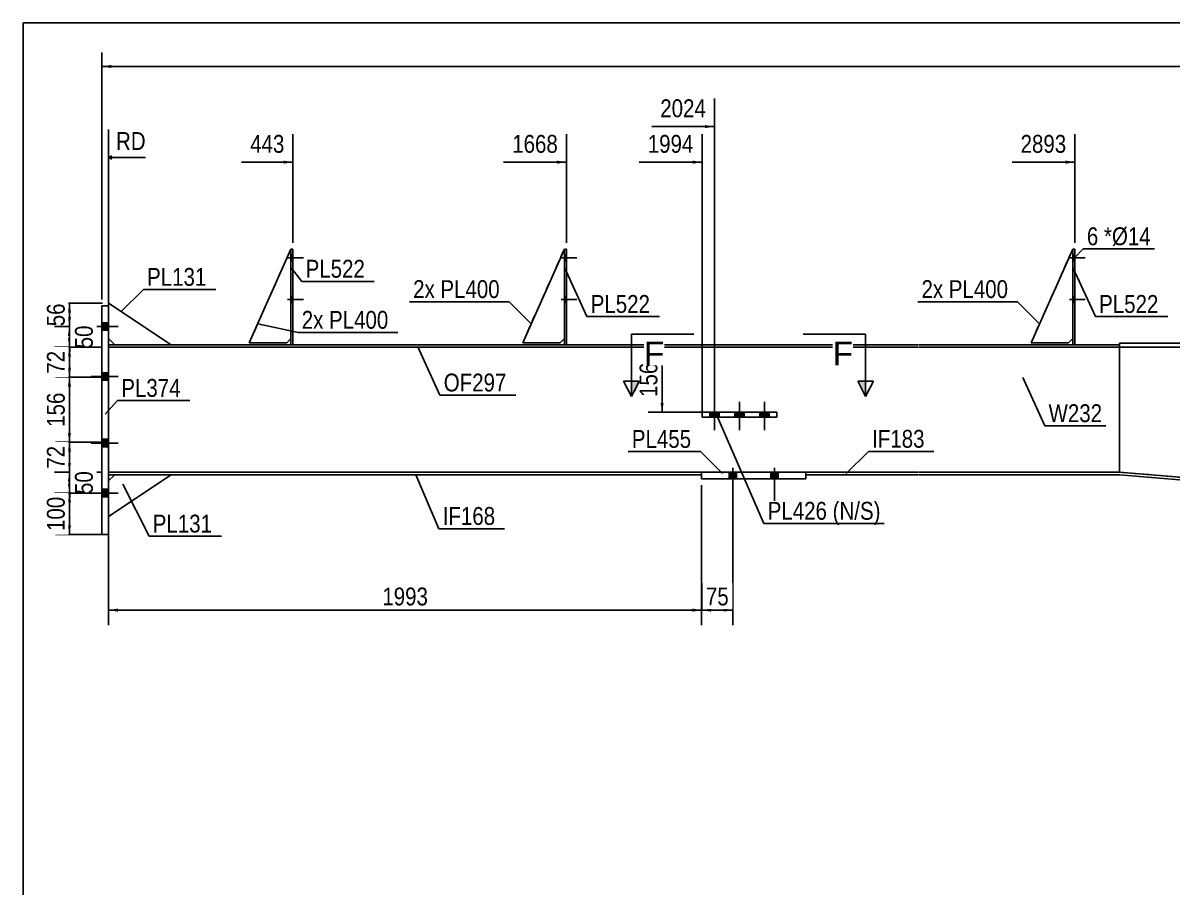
# Model space of a CAD drawing. Header units: millimetres. Extents: x -16 to 387, y -215 to 62.
# Drawn here: x -13.7 to 170.5, y -76.6 to 61.9 of the extents above; entities that cross this region are included whole.
import ezdxf

# ---------------------------------------------------------------- set-up
doc = ezdxf.new("R2010")
doc.units = ezdxf.units.MM
doc.linetypes.add('DXK_LINE_DOT1', pattern=[1.8814, 0.9407, -0.9407])
doc.styles.add('Arial', font='ARIAL.TTF', dxfattribs={"height": 0.2})
doc.styles.add('Arial Narrow', font='ARIALN.TTF', dxfattribs={"height": 0.2})

# ---------------------------------------------------------------- blocks, each defined once
blk = doc.blocks.new('Unknown-627306620-1201')
at = {"color": 5, "linetype": 'Continuous'}
for p, q in [((386.29, 61.94), (-13.71, 61.94)), ((-13.71, 61.94), (-13.71, -215.06))]:
    blk.add_line(p, q, dxfattribs=at)
blk = doc.blocks.new('Part-627306620-1536 - 1425')
at = {"color": 2, "linetype": 'Continuous'}
blk.add_line((161.89, 10), (161.89, -10), dxfattribs=at)
at = {"color": 7, "linetype": 'DXK_LINE_DOT1'}
for p, q in [((161.89, 10), (199.86, 10)), ((199.96, 10), (243.83, 10)), ((243.93, 10), (287.79, 10)), ((287.89, 10), (314.64, 10)), ((314.64, 10), (314.64, 6.12)), ((314.64, 2.51), (314.64, -30)), ((161.89, -10), (199.86, -13.17)), ((199.96, -14.13), (243.83, -17.8)), ((243.93, -20.95), (287.79, -24.61)), ((287.89, -27.77), (314.64, -30))]:
    blk.add_line(p, q, dxfattribs=at)
blk = doc.blocks.new('Part-627306620-1558 - 1425')
at = {"color": 2, "linetype": 'Continuous'}
for p, q in [((161.89, 10.67), (161.89, 10)), ((199.86, 10.67), (161.89, 10.67)), ((161.89, 10), (199.86, 10))]:
    blk.add_line(p, q, dxfattribs=at)
blk = doc.blocks.new('Part-627306620-1949 - 1425')
at = {"color": 2, "linetype": 'Continuous'}
for p, q in [((-1.07, 16.67), (0, 16.67)), ((-1.07, 16.67), (-1.07, -20)), ((0, 16.67), (0, -20)), ((-1.07, -20), (0, -20))]:
    blk.add_line(p, q, dxfattribs=at)
blk = doc.blocks.new('Part-627306620-1580 - 1425')
at = {"color": 2, "linetype": 'Continuous'}
for p, q in [((129.65, -10), (111.65, -10)), ((129.65, -10.4), (111.65, -10.4)), ((161.89, -10), (129.75, -10)), ((161.88, -10.4), (129.75, -10.4)), ((181.86, -12.07), (161.88, -10.4)), ((161.89, -10), (181.89, -11.67)), ((181.89, -11.67), (181.86, -12.07))]:
    blk.add_line(p, q, dxfattribs=at)
at = {"color": 7, "linetype": 'DXK_LINE_DOT1'}
blk.add_line((111.65, -10), (111.65, -10.4), dxfattribs=at)
blk = doc.blocks.new('Part-627306620-1585 - 1425')
at = {"color": 2, "linetype": 'Continuous'}
for p, q in [((0, -10), (48.22, -10)), ((48.22, -10.4), (0, -10.4)), ((48.32, -10), (94.98, -10)), ((94.98, -10.4), (48.32, -10.4))]:
    blk.add_line(p, q, dxfattribs=at)
at = {"color": 7, "linetype": 'DXK_LINE_DOT1'}
for p, q in [((0, -10.4), (0, -10)), ((94.98, -10), (94.98, -10.4))]:
    blk.add_line(p, q, dxfattribs=at)
blk = doc.blocks.new('Part-627306620-1590 - 1425')
at = {"color": 2, "linetype": 'Continuous'}
for p, q in [((0, 10.4), (29.19, 10.4)), ((0, 10), (48.22, 10)), ((48.22, 10.4), (29.52, 10.4)), ((72.99, 10.4), (48.32, 10.4)), ((48.32, 10), (129.65, 10)), ((129.65, 10.4), (73.32, 10.4)), ((154.42, 10.4), (129.75, 10.4)), ((129.75, 10), (161.89, 10)), ((161.89, 10.4), (154.75, 10.4)), ((161.89, 10.4), (161.89, 10))]:
    blk.add_line(p, q, dxfattribs=at)
at = {"color": 7, "linetype": 'DXK_LINE_DOT1'}
for p, q in [((0, 10.4), (0, 10)), ((29.52, 10.4), (29.19, 10.4)), ((73.32, 10.4), (72.99, 10.4)), ((154.75, 10.4), (154.42, 10.4))]:
    blk.add_line(p, q, dxfattribs=at)
blk = doc.blocks.new('Part-627306620-1661 - 1425')
at = {"color": 2, "linetype": 'Continuous'}
for p, q in [((95.04, -1.2), (95.04, -0.4)), ((95.04, -0.4), (107.04, -0.4)), ((107.04, -1.2), (95.04, -1.2)), ((107.04, -0.4), (107.04, -1.2))]:
    blk.add_line(p, q, dxfattribs=at)
blk = doc.blocks.new('Part-627306620-1666 - 1425')
at = {"color": 2, "linetype": 'Continuous'}
for p, q in [((94.98, -10), (94.98, -11.07)), ((111.65, -10), (94.98, -10)), ((111.65, -11.07), (111.65, -10)), ((94.98, -11.07), (111.65, -11.07))]:
    blk.add_line(p, q, dxfattribs=at)
blk = doc.blocks.new('Bolt-627306620-1876 - 1425')
at = {"linetype": 'Continuous'}
for points in [[(97.77, -0.4), (96.31, -0.4), (96.31, -1.2), (97.77, -1.2)], [(101.77, -0.4), (100.31, -0.4), (100.31, -1.2), (101.77, -1.2)], [(105.77, -0.4), (104.31, -0.4), (104.31, -1.2), (105.77, -1.2)]]:
    blk.add_hatch(color=3, dxfattribs=at).paths.add_polyline_path(points)
at = {"color": 3, "linetype": 'Continuous'}
for p, q in [((97.04, 1.27), (97.04, -3.27)), ((101.04, 1.27), (101.04, -3.27)), ((105.04, 1.27), (105.04, -3.27)), ((96.31, -0.4), (96.31, -1.2)), ((97.77, -0.4), (97.77, -1.2)), ((100.31, -0.4), (100.31, -1.2)), ((101.77, -0.4), (101.77, -1.2)), ((104.31, -0.4), (104.31, -1.2)), ((105.77, -0.4), (105.77, -1.2))]:
    blk.add_line(p, q, dxfattribs=at)
blk = doc.blocks.new('Part-627306620-1890 - 1425')
at = {"color": 7, "linetype": 'DXK_LINE_DOT1'}
for p, q in [((0, 10), (0, -10)), ((0, 10), (48.22, 10)), ((48.32, 10), (129.65, 10)), ((129.75, 10), (161.89, 10)), ((0, -10), (48.22, -10)), ((48.32, -10), (129.65, -10)), ((129.75, -10), (161.89, -10))]:
    blk.add_line(p, q, dxfattribs=at)
at = {"color": 2, "linetype": 'Continuous'}
blk.add_line((161.89, 10), (161.89, -10), dxfattribs=at)
blk = doc.blocks.new('Bolt-627306620-1873 - 1425')
at = {"linetype": 'Continuous'}
for points in [[(-1.07, 13.93), (-1.07, 12.73), (0, 12.73), (0, 13.93)], [(-1.07, 13.93), (-1.07, 12.73), (0, 12.73), (0, 13.93)], [(-1.07, 5.93), (-1.07, 4.73), (0, 4.73), (0, 5.93)], [(-1.07, 5.93), (-1.07, 4.73), (0, 4.73), (0, 5.93)], [(-1.07, -4.73), (-1.07, -5.93), (0, -5.93), (0, -4.73)], [(-1.07, -4.73), (-1.07, -5.93), (0, -5.93), (0, -4.73)], [(-1.07, -12.73), (-1.07, -13.93), (0, -13.93), (0, -12.73)], [(-1.07, -12.73), (-1.07, -13.93), (0, -13.93), (0, -12.73)]]:
    blk.add_hatch(color=3, dxfattribs=at).paths.add_polyline_path(points)
at = {"color": 3, "linetype": 'Continuous'}
for p, q in [((-2.8, 13.33), (1.53, 13.33)), ((-2.8, 13.33), (1.53, 13.33)), ((-1.07, 13.93), (0, 13.93)), ((-1.07, 13.93), (0, 13.93)), ((-1.07, 12.73), (0, 12.73)), ((-1.07, 12.73), (0, 12.73)), ((-1.07, 5.93), (0, 5.93)), ((-1.07, 5.93), (0, 5.93)), ((-2.8, 5.33), (1.53, 5.33)), ((-2.8, 5.33), (1.53, 5.33)), ((-1.07, 4.73), (0, 4.73)), ((-1.07, 4.73), (0, 4.73)), ((-2.8, -5.33), (1.53, -5.33)), ((-2.8, -5.33), (1.53, -5.33)), ((-1.07, -4.73), (0, -4.73)), ((-1.07, -4.73), (0, -4.73)), ((-1.07, -5.93), (0, -5.93)), ((-1.07, -5.93), (0, -5.93)), ((-1.07, -12.73), (0, -12.73)), ((-1.07, -12.73), (0, -12.73)), ((-2.8, -13.33), (1.53, -13.33)), ((-2.8, -13.33), (1.53, -13.33)), ((-1.07, -13.93), (0, -13.93)), ((-1.07, -13.93), (0, -13.93))]:
    blk.add_line(p, q, dxfattribs=at)
blk = doc.blocks.new('Bolt-627306620-1874 - 1425')
at = {"linetype": 'Continuous'}
for points in [[(100.58, -10), (99.38, -10), (99.38, -11.07), (100.58, -11.07)], [(100.58, -10), (99.38, -10), (99.38, -11.07), (100.58, -11.07)], [(100.58, -10), (99.38, -10), (99.38, -11.07), (100.58, -11.07)], [(100.58, -10), (99.38, -10), (99.38, -11.07), (100.58, -11.07)], [(107.25, -10), (106.05, -10), (106.05, -11.07), (107.25, -11.07)], [(107.25, -10), (106.05, -10), (106.05, -11.07), (107.25, -11.07)], [(107.25, -10), (106.05, -10), (106.05, -11.07), (107.25, -11.07)], [(107.25, -10), (106.05, -10), (106.05, -11.07), (107.25, -11.07)]]:
    blk.add_hatch(color=3, dxfattribs=at).paths.add_polyline_path(points)
at = {"color": 3, "linetype": 'Continuous'}
for p, q in [((99.38, -10), (99.38, -11.07)), ((99.38, -10), (99.38, -11.07)), ((99.38, -10), (99.38, -11.07)), ((99.38, -10), (99.38, -11.07)), ((99.98, -9.28), (99.98, -15.33)), ((99.98, -9.28), (99.98, -15.33)), ((99.98, -9.28), (99.98, -15.33)), ((99.98, -9.28), (99.98, -15.33)), ((100.58, -10), (100.58, -11.07)), ((100.58, -10), (100.58, -11.07)), ((100.58, -10), (100.58, -11.07)), ((100.58, -10), (100.58, -11.07)), ((106.05, -10), (106.05, -11.07)), ((106.05, -10), (106.05, -11.07)), ((106.05, -10), (106.05, -11.07)), ((106.05, -10), (106.05, -11.07)), ((106.65, -9.28), (106.65, -15.33)), ((106.65, -9.28), (106.65, -15.33)), ((106.65, -9.28), (106.65, -15.33)), ((106.65, -9.28), (106.65, -15.33)), ((107.25, -10), (107.25, -11.07)), ((107.25, -10), (107.25, -11.07)), ((107.25, -10), (107.25, -11.07)), ((107.25, -10), (107.25, -11.07))]:
    blk.add_line(p, q, dxfattribs=at)
blk = doc.blocks.new('Part-627306620-5262 - 1425')
at = {"color": 2, "linetype": 'Continuous'}
for p, q in [((29.19, 10.4), (29.19, 25.73)), ((29.19, 25.73), (29.52, 25.73)), ((29.52, 25.73), (29.52, 10.4)), ((29.52, 10.4), (29.19, 10.4))]:
    blk.add_line(p, q, dxfattribs=at)
blk = doc.blocks.new('Part-627306620-1922 - 1425')
at = {"color": 2, "linetype": 'Continuous'}
for p, q in [((10, -10.4), (0, -17.07)), ((0, -11.4), (1, -10.4))]:
    blk.add_line(p, q, dxfattribs=at)
at = {"color": 7, "linetype": 'DXK_LINE_DOT1'}
for p, q in [((1, -10.4), (10, -10.4)), ((0, -17.07), (0, -11.4))]:
    blk.add_line(p, q, dxfattribs=at)
blk = doc.blocks.new('Part-627306620-1927 - 1425')
at = {"color": 2, "linetype": 'Continuous'}
for p, q in [((0, 16.67), (0, 17.07)), ((0, 17.07), (10, 10.4)), ((1, 10.4), (0, 11.4))]:
    blk.add_line(p, q, dxfattribs=at)
at = {"color": 7, "linetype": 'DXK_LINE_DOT1'}
for p, q in [((0, 11.4), (0, 16.67)), ((10, 10.4), (1, 10.4))]:
    blk.add_line(p, q, dxfattribs=at)
blk = doc.blocks.new('Part-627306620-5263 - 1425')
at = {"color": 7, "linetype": 'DXK_LINE_DOT1'}
for p, q in [((22.52, 10.73), (29.19, 25.73)), ((29.19, 25.73), (29.19, 11.4)), ((29.19, 11.4), (28.52, 10.73)), ((28.52, 10.73), (22.52, 10.73))]:
    blk.add_line(p, q, dxfattribs=at)
blk = doc.blocks.new('Part-627306620-5264 - 1425')
at = {"color": 2, "linetype": 'Continuous'}
for p, q in [((72.99, 10.4), (72.99, 25.73)), ((72.99, 25.73), (73.32, 25.73)), ((73.32, 25.73), (73.32, 10.4)), ((73.32, 10.4), (72.99, 10.4))]:
    blk.add_line(p, q, dxfattribs=at)
blk = doc.blocks.new('Part-627306620-5265 - 1425')
at = {"color": 7, "linetype": 'DXK_LINE_DOT1'}
for p, q in [((66.32, 10.73), (72.99, 25.73)), ((72.99, 25.73), (72.99, 11.4)), ((72.99, 11.4), (72.32, 10.73)), ((72.32, 10.73), (66.32, 10.73))]:
    blk.add_line(p, q, dxfattribs=at)
blk = doc.blocks.new('Part-627306620-5266 - 1425')
at = {"color": 2, "linetype": 'Continuous'}
for p, q in [((154.42, 10.4), (154.42, 25.73)), ((154.42, 25.73), (154.75, 25.73)), ((154.75, 25.73), (154.75, 10.4)), ((154.75, 10.4), (154.42, 10.4))]:
    blk.add_line(p, q, dxfattribs=at)
blk = doc.blocks.new('Part-627306620-5267 - 1425')
at = {"color": 7, "linetype": 'DXK_LINE_DOT1'}
for p, q in [((147.75, 10.73), (154.42, 25.73)), ((154.42, 25.73), (154.42, 11.4)), ((154.42, 11.4), (153.75, 10.73)), ((153.75, 10.73), (147.75, 10.73))]:
    blk.add_line(p, q, dxfattribs=at)
blk = doc.blocks.new('Part-627306620-5268 - 1425')
at = {"color": 2, "linetype": 'Continuous'}
for p, q in [((22.52, 10.73), (29.19, 25.73)), ((29.19, 11.4), (28.52, 10.73)), ((28.52, 10.73), (22.52, 10.73))]:
    blk.add_line(p, q, dxfattribs=at)
blk = doc.blocks.new('Part-627306620-5269 - 1425')
at = {"color": 2, "linetype": 'Continuous'}
for p, q in [((66.32, 10.73), (72.99, 25.73)), ((72.99, 11.4), (72.32, 10.73)), ((72.32, 10.73), (66.32, 10.73))]:
    blk.add_line(p, q, dxfattribs=at)
blk = doc.blocks.new('Part-627306620-5270 - 1425')
at = {"color": 2, "linetype": 'Continuous'}
for p, q in [((147.75, 10.73), (154.42, 25.73)), ((154.42, 11.4), (153.75, 10.73)), ((153.75, 10.73), (147.75, 10.73))]:
    blk.add_line(p, q, dxfattribs=at)
blk = doc.blocks.new('Bolt-627306620-5272 - 1425')
at = {"linetype": 'Continuous'}
for points in [[(29.52, 23.87), (29.52, 24.8), (29.19, 24.8), (29.19, 23.87)], [(29.52, 23.87), (29.52, 24.8), (29.19, 24.8), (29.19, 23.87)], [(29.52, 23.87), (29.52, 24.8), (29.19, 24.8), (29.19, 23.87)], [(29.52, 17.2), (29.52, 18.13), (29.19, 18.13), (29.19, 17.2)], [(29.52, 17.2), (29.52, 18.13), (29.19, 18.13), (29.19, 17.2)], [(29.52, 17.2), (29.52, 18.13), (29.19, 18.13), (29.19, 17.2)]]:
    blk.add_hatch(color=3, dxfattribs=at).paths.add_polyline_path(points)
at = {"color": 3, "linetype": 'Continuous'}
for p, q in [((28.66, 24.33), (31.19, 24.33)), ((28.66, 24.33), (31.19, 24.33)), ((28.66, 24.33), (31.19, 24.33)), ((29.19, 24.8), (29.52, 24.8)), ((29.19, 24.8), (29.52, 24.8)), ((29.19, 24.8), (29.52, 24.8)), ((29.19, 23.87), (29.52, 23.87)), ((29.19, 23.87), (29.52, 23.87)), ((29.19, 23.87), (29.52, 23.87)), ((28.66, 17.67), (31.19, 17.67)), ((28.66, 17.67), (31.19, 17.67)), ((28.66, 17.67), (31.19, 17.67)), ((29.19, 18.13), (29.52, 18.13)), ((29.19, 18.13), (29.52, 18.13)), ((29.19, 18.13), (29.52, 18.13)), ((29.19, 17.2), (29.52, 17.2)), ((29.19, 17.2), (29.52, 17.2)), ((29.19, 17.2), (29.52, 17.2))]:
    blk.add_line(p, q, dxfattribs=at)
blk = doc.blocks.new('Bolt-627306620-5273 - 1425')
at = {"linetype": 'Continuous'}
for points in [[(73.32, 23.87), (73.32, 24.8), (72.99, 24.8), (72.99, 23.87)], [(73.32, 23.87), (73.32, 24.8), (72.99, 24.8), (72.99, 23.87)], [(73.32, 23.87), (73.32, 24.8), (72.99, 24.8), (72.99, 23.87)], [(73.32, 17.2), (73.32, 18.13), (72.99, 18.13), (72.99, 17.2)], [(73.32, 17.2), (73.32, 18.13), (72.99, 18.13), (72.99, 17.2)], [(73.32, 17.2), (73.32, 18.13), (72.99, 18.13), (72.99, 17.2)]]:
    blk.add_hatch(color=3, dxfattribs=at).paths.add_polyline_path(points)
at = {"color": 3, "linetype": 'Continuous'}
for p, q in [((72.46, 24.33), (74.99, 24.33)), ((72.46, 24.33), (74.99, 24.33)), ((72.46, 24.33), (74.99, 24.33)), ((72.99, 24.8), (73.32, 24.8)), ((72.99, 24.8), (73.32, 24.8)), ((72.99, 24.8), (73.32, 24.8)), ((72.99, 23.87), (73.32, 23.87)), ((72.99, 23.87), (73.32, 23.87)), ((72.99, 23.87), (73.32, 23.87)), ((72.46, 17.67), (74.99, 17.67)), ((72.46, 17.67), (74.99, 17.67)), ((72.46, 17.67), (74.99, 17.67)), ((72.99, 18.13), (73.32, 18.13)), ((72.99, 18.13), (73.32, 18.13)), ((72.99, 18.13), (73.32, 18.13)), ((72.99, 17.2), (73.32, 17.2)), ((72.99, 17.2), (73.32, 17.2)), ((72.99, 17.2), (73.32, 17.2))]:
    blk.add_line(p, q, dxfattribs=at)
blk = doc.blocks.new('Bolt-627306620-5274 - 1425')
at = {"linetype": 'Continuous'}
for points in [[(154.75, 23.87), (154.75, 24.8), (154.42, 24.8), (154.42, 23.87)], [(154.75, 23.87), (154.75, 24.8), (154.42, 24.8), (154.42, 23.87)], [(154.75, 23.87), (154.75, 24.8), (154.42, 24.8), (154.42, 23.87)], [(154.75, 17.2), (154.75, 18.13), (154.42, 18.13), (154.42, 17.2)], [(154.75, 17.2), (154.75, 18.13), (154.42, 18.13), (154.42, 17.2)], [(154.75, 17.2), (154.75, 18.13), (154.42, 18.13), (154.42, 17.2)]]:
    blk.add_hatch(color=3, dxfattribs=at).paths.add_polyline_path(points)
at = {"color": 3, "linetype": 'Continuous'}
for p, q in [((153.88, 24.33), (156.42, 24.33)), ((153.88, 24.33), (156.42, 24.33)), ((153.88, 24.33), (156.42, 24.33)), ((154.42, 24.8), (154.75, 24.8)), ((154.42, 24.8), (154.75, 24.8)), ((154.42, 24.8), (154.75, 24.8)), ((154.42, 23.87), (154.75, 23.87)), ((154.42, 23.87), (154.75, 23.87)), ((154.42, 23.87), (154.75, 23.87)), ((153.88, 17.67), (156.42, 17.67)), ((153.88, 17.67), (156.42, 17.67)), ((153.88, 17.67), (156.42, 17.67)), ((154.42, 18.13), (154.75, 18.13)), ((154.42, 18.13), (154.75, 18.13)), ((154.42, 18.13), (154.75, 18.13)), ((154.42, 17.2), (154.75, 17.2)), ((154.42, 17.2), (154.75, 17.2)), ((154.42, 17.2), (154.75, 17.2))]:
    blk.add_line(p, q, dxfattribs=at)
blk = doc.blocks.new('StraightDimension-627306620-4721 - 1425')
at = {"linetype": 'Continuous'}
for points in [[(96.48, -32.33), (94.98, -32.08), (96.48, -31.83)], [(98.48, -31.83), (99.98, -32.08), (98.48, -32.33)]]:
    blk.add_hatch(color=7, dxfattribs=at).paths.add_polyline_path(points)
at = {"color": 7, "linetype": 'Continuous'}
for p, q in [((99.98, -11), (99.98, -34.48)), ((94.98, -12.07), (94.98, -34.48)), ((94.98, -32.08), (99.98, -32.08))]:
    blk.add_line(p, q, dxfattribs=at)
at = {"color": 0}
blk.add_wipeout([(99.91, -31.93), (99.91, -27.73), (95.06, -27.73), (95.06, -31.93)], dxfattribs=at)
at = {"color": 3, "style": 'Arial Narrow'}
blk.add_text('75', height=2.863, dxfattribs=at).set_placement((95.66, -31.33))
blk = doc.blocks.new('StraightDimension-627306620-6652 - 1425')
at = {"linetype": 'Continuous'}
blk.add_hatch(color=7, dxfattribs=at).paths.add_polyline_path([(153.25, 39.9), (154.75, 39.65), (153.25, 39.4)])
at = {"color": 7, "linetype": 'Continuous'}
for p, q in [((154.75, 26.73), (154.75, 44.15)), ((144.69, 39.65), (154.75, 39.65))]:
    blk.add_line(p, q, dxfattribs=at)
at = {"color": 0}
blk.add_wipeout([(153.98, 40.55), (153.98, 44.75), (145.46, 44.75), (145.46, 40.55)], dxfattribs=at)
at = {"color": 3, "style": 'Arial Narrow'}
blk.add_text('2893', height=2.863, dxfattribs=at).set_placement((146.06, 41.15))
blk = doc.blocks.new('StraightDimension-627306620-2044 - 1425')
at = {"linetype": 'Continuous'}
for points in [[(-6.53, 3.72), (-6.28, 5.22), (-6.03, 3.72)], [(-6.03, -3.71), (-6.28, -5.21), (-6.53, -3.71)]]:
    blk.add_hatch(color=7, dxfattribs=at).paths.add_polyline_path(points)
at = {"color": 7, "linetype": 'Continuous'}
for p, q in [((-1, 5.22), (-8.53, 5.22)), ((-6.28, -5.21), (-6.28, 5.22)), ((-1, -5.21), (-8.53, -5.21))]:
    blk.add_line(p, q, dxfattribs=at)
at = {"color": 0}
blk.add_wipeout([(-6.43, 3.35), (-10.63, 3.35), (-10.63, -3.33), (-6.43, -3.33)], dxfattribs=at)
at = {"color": 3, "style": 'Arial Narrow'}
blk.add_text('156', height=2.863, rotation=90.0002, dxfattribs=at).set_placement((-7.03, -2.73))
blk = doc.blocks.new('StraightDimension-627306620-2010 - 1425')
at = {"linetype": 'Continuous'}
blk.add_hatch(color=7, dxfattribs=at).paths.add_polyline_path([(0.43, 54.73), (-1.07, 54.98), (0.43, 55.23)])
at = {"color": 7, "linetype": 'Continuous'}
for p, q in [((-1.07, 17.67), (-1.07, 57.23)), ((-1.07, 54.98), (377.13, 54.98))]:
    blk.add_line(p, q, dxfattribs=at)
blk = doc.blocks.new('StraightDimension-627306620-2019 - 1425')
at = {"linetype": 'Continuous'}
for points in [[(-6.53, 15.57), (-6.28, 17.07), (-6.03, 15.57)], [(-6.03, 14.83), (-6.28, 13.33), (-6.53, 14.83)]]:
    blk.add_hatch(color=7, dxfattribs=at).paths.add_polyline_path(points)
at = {"color": 7, "linetype": 'Continuous'}
for p, q in [((-1, 17.07), (-8.53, 17.07)), ((-6.28, 13.33), (-6.28, 17.07)), ((-2.07, 13.33), (-8.53, 13.33))]:
    blk.add_line(p, q, dxfattribs=at)
at = {"color": 0}
blk.add_wipeout([(-6.43, 17.63), (-10.63, 17.63), (-10.63, 12.77), (-6.43, 12.77)], dxfattribs=at)
at = {"color": 3, "style": 'Arial Narrow'}
blk.add_text('56', height=2.863, rotation=90.0002, dxfattribs=at).set_placement((-7.03, 13.37))
blk = doc.blocks.new('StraightDimension-627306620-2027 - 1425')
at = {"linetype": 'Continuous'}
for points in [[(-6.53, 11.83), (-6.28, 13.33), (-6.03, 11.83)], [(-6.03, 11.5), (-6.28, 10), (-6.53, 11.5)]]:
    blk.add_hatch(color=7, dxfattribs=at).paths.add_polyline_path(points)
at = {"color": 7, "linetype": 'Continuous'}
for p, q in [((-2.07, 13.33), (-8.68, 13.33)), ((-6.28, 10), (-6.28, 13.33)), ((-1, 10), (-8.68, 10))]:
    blk.add_line(p, q, dxfattribs=at)
at = {"color": 0}
blk.add_wipeout([(-1.93, 14.09), (-6.13, 14.09), (-6.13, 9.24), (-1.93, 9.24)], dxfattribs=at)
at = {"color": 3, "style": 'Arial Narrow'}
blk.add_text('50', height=2.863, rotation=90.0002, dxfattribs=at).set_placement((-2.53, 9.84))
blk = doc.blocks.new('StraightDimension-627306620-2036 - 1425')
at = {"linetype": 'Continuous'}
for points in [[(-6.53, 8.5), (-6.28, 10), (-6.03, 8.5)], [(-6.03, 6.72), (-6.28, 5.22), (-6.53, 6.72)]]:
    blk.add_hatch(color=7, dxfattribs=at).paths.add_polyline_path(points)
at = {"color": 7, "linetype": 'Continuous'}
for p, q in [((-1, 10), (-8.53, 10)), ((-6.28, 5.22), (-6.28, 10)), ((-1, 5.22), (-8.53, 5.22))]:
    blk.add_line(p, q, dxfattribs=at)
at = {"color": 0}
blk.add_wipeout([(-6.43, 10.04), (-10.63, 10.04), (-10.63, 5.18), (-6.43, 5.18)], dxfattribs=at)
at = {"color": 3, "style": 'Arial Narrow'}
blk.add_text('72', height=2.863, rotation=90.0002, dxfattribs=at).set_placement((-7.03, 5.78))
blk = doc.blocks.new('StraightDimension-627306620-2051 - 1425')
at = {"linetype": 'Continuous'}
for points in [[(-6.53, -6.71), (-6.28, -5.21), (-6.03, -6.71)], [(-6.03, -8.5), (-6.28, -10), (-6.53, -8.5)]]:
    blk.add_hatch(color=7, dxfattribs=at).paths.add_polyline_path(points)
at = {"color": 7, "linetype": 'Continuous'}
for p, q in [((-1, -5.21), (-8.53, -5.21)), ((-6.28, -10), (-6.28, -5.21)), ((-1, -10), (-8.53, -10))]:
    blk.add_line(p, q, dxfattribs=at)
at = {"color": 0}
blk.add_wipeout([(-6.43, -5.18), (-10.63, -5.18), (-10.63, -10.03), (-6.43, -10.03)], dxfattribs=at)
at = {"color": 3, "style": 'Arial Narrow'}
blk.add_text('72', height=2.863, rotation=90.0002, dxfattribs=at).set_placement((-7.03, -9.43))
blk = doc.blocks.new('StraightDimension-627306620-2057 - 1425')
at = {"linetype": 'Continuous'}
for points in [[(-6.53, -11.5), (-6.28, -10), (-6.03, -11.5)], [(-6.03, -11.83), (-6.28, -13.33), (-6.53, -11.83)]]:
    blk.add_hatch(color=7, dxfattribs=at).paths.add_polyline_path(points)
at = {"color": 7, "linetype": 'Continuous'}
for p, q in [((-1, -10), (-8.68, -10)), ((-6.28, -13.33), (-6.28, -10)), ((-1, -13.33), (-8.68, -13.33))]:
    blk.add_line(p, q, dxfattribs=at)
at = {"color": 0}
blk.add_wipeout([(-1.93, -9.24), (-6.13, -9.24), (-6.13, -14.09), (-1.93, -14.09)], dxfattribs=at)
at = {"color": 3, "style": 'Arial Narrow'}
blk.add_text('50', height=2.863, rotation=90.0002, dxfattribs=at).set_placement((-2.53, -13.49))
blk = doc.blocks.new('StraightDimension-627306620-2073 - 1425')
at = {"linetype": 'Continuous'}
for points in [[(-6.53, -14.83), (-6.28, -13.33), (-6.03, -14.83)], [(-6.03, -18.5), (-6.28, -20), (-6.53, -18.5)]]:
    blk.add_hatch(color=7, dxfattribs=at).paths.add_polyline_path(points)
at = {"color": 7, "linetype": 'Continuous'}
for p, q in [((-1, -13.33), (-8.53, -13.33)), ((-6.28, -20), (-6.28, -13.33)), ((-1, -20), (-8.53, -20))]:
    blk.add_line(p, q, dxfattribs=at)
at = {"color": 0}
blk.add_wipeout([(-6.43, -13.32), (-10.63, -13.32), (-10.63, -20.01), (-6.43, -20.01)], dxfattribs=at)
at = {"color": 3, "style": 'Arial Narrow'}
blk.add_text('100', height=2.863, rotation=90.0002, dxfattribs=at).set_placement((-7.03, -19.41))
blk = doc.blocks.new('StraightDimension-627306620-4722 - 1425')
at = {"linetype": 'Continuous'}
for points in [[(1.5, -32.33), (0, -32.08), (1.5, -31.83)], [(93.48, -31.83), (94.98, -32.08), (93.48, -32.33)]]:
    blk.add_hatch(color=7, dxfattribs=at).paths.add_polyline_path(points)
at = {"color": 7, "linetype": 'Continuous'}
for p, q in [((0, -11), (0, -34.48)), ((94.98, -12.07), (94.98, -34.48)), ((0, -32.08), (94.98, -32.08))]:
    blk.add_line(p, q, dxfattribs=at)
at = {"color": 0}
blk.add_wipeout([(51.75, -31.93), (51.75, -27.73), (43.24, -27.73), (43.24, -31.93)], dxfattribs=at)
at = {"color": 3, "style": 'Arial Narrow'}
blk.add_text('1993', height=2.863, dxfattribs=at).set_placement((43.84, -31.33))
blk = doc.blocks.new('StraightDimension-627306620-4824 - 1425')
at = {"linetype": 'Continuous'}
for points in [[(88.39, 8.5), (88.64, 10), (88.89, 8.5)], [(88.89, 1.1), (88.64, -0.4), (88.39, 1.1)]]:
    blk.add_hatch(color=7, dxfattribs=at).paths.add_polyline_path(points)
at = {"color": 7, "linetype": 'Continuous'}
for p, q in [((102.32, 10), (86.39, 10)), ((88.64, -0.4), (88.64, 10)), ((102.32, -0.4), (86.39, -0.4))]:
    blk.add_line(p, q, dxfattribs=at)
at = {"color": 0}
blk.add_wipeout([(88.49, 8.14), (84.29, 8.14), (84.29, 1.46), (88.49, 1.46)], dxfattribs=at)
at = {"color": 3, "style": 'Arial Narrow'}
blk.add_text('156', height=2.863, rotation=90.0002, dxfattribs=at).set_placement((87.89, 2.06))
blk = doc.blocks.new('StraightDimension-627306620-6653 - 1425')
at = {"linetype": 'Continuous'}
blk.add_hatch(color=7, dxfattribs=at).paths.add_polyline_path([(95.54, 45.6), (97.04, 45.35), (95.54, 45.1)])
at = {"color": 7, "linetype": 'Continuous'}
for p, q in [((97.04, 0.6), (97.04, 49.85)), ((86.98, 45.35), (97.04, 45.35))]:
    blk.add_line(p, q, dxfattribs=at)
at = {"color": 0}
blk.add_wipeout([(96.26, 46.25), (96.26, 50.45), (87.75, 50.45), (87.75, 46.25)], dxfattribs=at)
at = {"color": 3, "style": 'Arial Narrow'}
blk.add_text('2024', height=2.863, dxfattribs=at).set_placement((88.35, 46.85))
blk = doc.blocks.new('StraightDimension-627306620-6654 - 1425')
at = {"linetype": 'Continuous'}
blk.add_hatch(color=7, dxfattribs=at).paths.add_polyline_path([(93.54, 39.9), (95.04, 39.65), (93.54, 39.4)])
at = {"color": 7, "linetype": 'Continuous'}
for p, q in [((95.04, -0.2), (95.04, 44.15)), ((84.98, 39.65), (95.04, 39.65))]:
    blk.add_line(p, q, dxfattribs=at)
at = {"color": 0}
blk.add_wipeout([(94.26, 40.55), (94.26, 44.75), (85.75, 44.75), (85.75, 40.55)], dxfattribs=at)
at = {"color": 3, "style": 'Arial Narrow'}
blk.add_text('1994', height=2.863, dxfattribs=at).set_placement((86.35, 41.15))
blk = doc.blocks.new('StraightDimension-627306620-6655 - 1425')
at = {"linetype": 'Continuous'}
blk.add_hatch(color=7, dxfattribs=at).paths.add_polyline_path([(71.82, 39.9), (73.32, 39.65), (71.82, 39.4)])
at = {"color": 7, "linetype": 'Continuous'}
for p, q in [((73.32, 26.73), (73.32, 44.15)), ((63.26, 39.65), (73.32, 39.65))]:
    blk.add_line(p, q, dxfattribs=at)
at = {"color": 0}
blk.add_wipeout([(72.55, 40.55), (72.55, 44.75), (64.04, 44.75), (64.04, 40.55)], dxfattribs=at)
at = {"color": 3, "style": 'Arial Narrow'}
blk.add_text('1668', height=2.863, dxfattribs=at).set_placement((64.64, 41.15))
blk = doc.blocks.new('StraightDimension-627306620-6656 - 1425')
at = {"linetype": 'Continuous'}
blk.add_hatch(color=7, dxfattribs=at).paths.add_polyline_path([(28.02, 39.9), (29.52, 39.65), (28.02, 39.4)])
at = {"color": 7, "linetype": 'Continuous'}
for p, q in [((29.52, 26.73), (29.52, 44.15)), ((21.29, 39.65), (29.52, 39.65))]:
    blk.add_line(p, q, dxfattribs=at)
at = {"color": 0, "linetype": 'Continuous'}
blk.add_wipeout([(6.53, 41), (6.53, 45.2), (0.59, 45.2), (0.59, 41)], dxfattribs=at)
at = {"color": 7, "linetype": 'Continuous'}
for p, q in [((0, 11.4), (0, 44.9)), ((0.5, 40.65), (0, 40.4)), ((0.5, 40.15), (0, 40.4)), ((5.93, 40.4), (0, 40.4))]:
    blk.add_line(p, q, dxfattribs=at)
at = {"color": 3, "linetype": 'Continuous', "style": 'Arial Narrow'}
blk.add_text('RD', height=2.863, dxfattribs=at).set_placement((1.19, 41.6))
at = {"color": 0}
blk.add_wipeout([(28.75, 40.55), (28.75, 44.75), (22.07, 44.75), (22.07, 40.55)], dxfattribs=at)
at = {"color": 3, "style": 'Arial Narrow'}
blk.add_text('443', height=2.863, dxfattribs=at).set_placement((22.67, 41.15))
blk = doc.blocks.new('SectionMark-627306620-4934 - 1425')
at = {"linetype": 'Continuous'}
for points in [[(83.73, 4.6), (84.98, 4.6), (83.73, 2.1)], [(119.98, 4.6), (121.23, 4.6), (121.23, 2.1)]]:
    blk.add_hatch(color=30, dxfattribs=at).paths.add_polyline_path(points)
at = {"color": 30, "linetype": 'Continuous'}
for p, q in [((83.73, 12.1), (93.73, 12.1)), ((83.73, 12.1), (83.73, 2.1)), ((121.23, 12.1), (111.23, 12.1)), ((121.23, 12.1), (121.23, 2.1)), ((83.73, 2.1), (82.48, 4.6)), ((84.98, 4.6), (82.48, 4.6)), ((83.73, 2.1), (84.98, 4.6)), ((119.98, 4.6), (122.48, 4.6)), ((121.23, 2.1), (119.98, 4.6)), ((122.48, 4.6), (121.23, 2.1))]:
    blk.add_line(p, q, dxfattribs=at)
at = {"color": 0, "linetype": 'Continuous'}
for points in [[(88.98, 7.1), (88.98, 11.1), (85.73, 11.1), (85.73, 7.1)], [(119.23, 7.1), (119.23, 11.1), (115.97, 11.1), (115.97, 7.1)]]:
    blk.add_wipeout(points, dxfattribs=at)
at = {"color": 96, "linetype": 'Continuous', "style": 'Arial'}
for p in [(85.73, 7.1), (115.97, 7.1)]:
    blk.add_text('F', height=3.82, dxfattribs=at).set_placement(p)
blk = doc.blocks.new('Mark-627306620-4654 - 1425')
at = {"color": 0}
blk.add_wipeout([(11.53, 2.07), (11.53, 5.07), (2.03, 5.07), (2.03, 2.07)], dxfattribs=at)
blk.add_wipeout([(11.53, 2.07), (11.53, 5.07), (2.03, 5.07), (2.03, 2.07)], dxfattribs=at)
at = {"color": 7, "linetype": 'Continuous'}
for p, q in [((-0.58, -0.68), (1.43, 1.47)), ((1.43, 1.47), (13.03, 1.47))]:
    blk.add_line(p, q, dxfattribs=at)
at = {"color": 3, "style": 'Arial Narrow'}
blk.add_text('PL374', height=2.863, dxfattribs=at).set_placement((2.03, 2.07))
blk = doc.blocks.new('Mark-627306620-5339 - 1425')
at = {"color": 0}
blk.add_wipeout([(41.05, 21.15), (41.05, 24.15), (31.55, 24.15), (31.55, 21.15)], dxfattribs=at)
blk.add_wipeout([(41.05, 21.15), (41.05, 24.15), (31.55, 24.15), (31.55, 21.15)], dxfattribs=at)
at = {"color": 7, "linetype": 'Continuous'}
for p, q in [((29.28, 22.65), (30.95, 20.55)), ((30.95, 20.55), (42.55, 20.55))]:
    blk.add_line(p, q, dxfattribs=at)
at = {"color": 3, "style": 'Arial Narrow'}
blk.add_text('PL522', height=2.863, dxfattribs=at).set_placement((31.55, 21.15))
blk = doc.blocks.new('Mark-627306620-4621 - 1425')
at = {"color": 0}
blk.add_wipeout([(130.68, -6.08), (130.68, -3.08), (122.28, -3.08), (122.28, -6.08)], dxfattribs=at)
blk.add_wipeout([(130.68, -6.08), (130.68, -3.08), (122.28, -3.08), (122.28, -6.08)], dxfattribs=at)
at = {"color": 7, "linetype": 'Continuous'}
for p, q in [((118.14, -10.22), (121.68, -6.68)), ((121.68, -6.68), (132.18, -6.68))]:
    blk.add_line(p, q, dxfattribs=at)
at = {"color": 3, "style": 'Arial Narrow'}
blk.add_text('IF183', height=2.863, dxfattribs=at).set_placement((122.28, -6.08))
blk = doc.blocks.new('Mark-627306620-4624 - 1425')
at = {"color": 0}
blk.add_wipeout([(61.91, -18.44), (61.91, -15.44), (53.51, -15.44), (53.51, -18.44)], dxfattribs=at)
blk.add_wipeout([(61.91, -18.44), (61.91, -15.44), (53.51, -15.44), (53.51, -18.44)], dxfattribs=at)
at = {"color": 7, "linetype": 'Continuous'}
for p, q in [((49.22, -10.4), (52.91, -19.04)), ((52.91, -19.04), (63.41, -19.04))]:
    blk.add_line(p, q, dxfattribs=at)
at = {"color": 3, "style": 'Arial Narrow'}
blk.add_text('IF168', height=2.863, dxfattribs=at).set_placement((53.51, -18.44))
blk = doc.blocks.new('Mark-627306620-4627 - 1425')
at = {"color": 0}
blk.add_wipeout([(63.72, 2.93), (63.72, 5.93), (53.67, 5.93), (53.67, 2.93)], dxfattribs=at)
blk.add_wipeout([(63.72, 2.93), (63.72, 5.93), (53.67, 5.93), (53.67, 2.93)], dxfattribs=at)
at = {"color": 7, "linetype": 'Continuous'}
for p, q in [((49.54, 10.07), (53.07, 2.33)), ((53.07, 2.33), (65.22, 2.33))]:
    blk.add_line(p, q, dxfattribs=at)
at = {"color": 3, "style": 'Arial Narrow'}
blk.add_text('OF297', height=2.863, dxfattribs=at).set_placement((53.67, 2.93))
blk = doc.blocks.new('Mark-627306620-4630 - 1425')
at = {"color": 0}
blk.add_wipeout([(115.06, -17.61), (115.06, -14.61), (105.56, -14.61), (105.56, -17.61)], dxfattribs=at)
blk.add_wipeout([(115.06, -17.61), (115.06, -14.61), (105.56, -14.61), (105.56, -17.61)], dxfattribs=at)
at = {"color": 7, "linetype": 'Continuous'}
blk.add_line((97.46, -1.02), (104.96, -18.21), dxfattribs=at)
at = {"color": 3, "style": 'Arial Narrow'}
blk.add_text('PL426', height=2.863, dxfattribs=at).set_placement((105.56, -17.61))
at = {"color": 0}
blk.add_wipeout([(123.63, -17.61), (123.63, -14.61), (115.96, -14.61), (115.96, -17.61)], dxfattribs=at)
blk.add_wipeout([(123.63, -17.61), (123.63, -14.61), (115.96, -14.61), (115.96, -17.61)], dxfattribs=at)
at = {"color": 7, "linetype": 'Continuous'}
blk.add_line((104.96, -18.21), (124.23, -18.21), dxfattribs=at)
at = {"color": 3, "style": 'Arial Narrow'}
for s, p in [('(N/', (115.96, -17.61)), ('S)', (120.34, -17.61))]:
    blk.add_text(s, height=2.863, dxfattribs=at).set_placement(p)
blk = doc.blocks.new('Mark-627306620-4633 - 1425')
at = {"color": 7, "linetype": 'Continuous'}
blk.add_line((98.34, -10.23), (94.8, -6.7), dxfattribs=at)
at = {"color": 0}
blk.add_wipeout([(93.3, -6.1), (93.3, -3.1), (83.8, -3.1), (83.8, -6.1)], dxfattribs=at)
blk.add_wipeout([(93.3, -6.1), (93.3, -3.1), (83.8, -3.1), (83.8, -6.1)], dxfattribs=at)
at = {"color": 7, "linetype": 'Continuous'}
blk.add_line((83.2, -6.7), (94.8, -6.7), dxfattribs=at)
at = {"color": 3, "style": 'Arial Narrow'}
blk.add_text('PL455', height=2.863, dxfattribs=at).set_placement((83.8, -6.1))
blk = doc.blocks.new('Mark-627306620-4645 - 1425')
at = {"color": 0}
blk.add_wipeout([(159.13, -1.98), (159.13, 1.02), (150.54, 1.02), (150.54, -1.98)], dxfattribs=at)
blk.add_wipeout([(159.13, -1.98), (159.13, 1.02), (150.54, 1.02), (150.54, -1.98)], dxfattribs=at)
at = {"color": 7, "linetype": 'Continuous'}
for p, q in [((146.41, 5.15), (149.94, -2.58)), ((149.94, -2.58), (159.73, -2.58))]:
    blk.add_line(p, q, dxfattribs=at)
at = {"color": 3, "style": 'Arial Narrow'}
blk.add_text('W232', height=2.863, dxfattribs=at).set_placement((150.54, -1.98))
blk = doc.blocks.new('Mark-627306620-4648 - 1425')
at = {"color": 0}
blk.add_wipeout([(16.58, -19.66), (16.58, -16.66), (7.07, -16.66), (7.07, -19.66)], dxfattribs=at)
blk.add_wipeout([(16.58, -19.66), (16.58, -16.66), (7.07, -16.66), (7.07, -19.66)], dxfattribs=at)
at = {"color": 7, "linetype": 'Continuous'}
for p, q in [((2.3, -11.94), (6.47, -20.26)), ((6.47, -20.26), (18.08, -20.26))]:
    blk.add_line(p, q, dxfattribs=at)
at = {"color": 3, "style": 'Arial Narrow'}
blk.add_text('PL131', height=2.863, dxfattribs=at).set_placement((7.07, -19.66))
blk = doc.blocks.new('Mark-627306620-4651 - 1425')
at = {"color": 0}
blk.add_wipeout([(15.66, 19.85), (15.66, 22.85), (6.16, 22.85), (6.16, 19.85)], dxfattribs=at)
blk.add_wipeout([(15.66, 19.85), (15.66, 22.85), (6.16, 22.85), (6.16, 19.85)], dxfattribs=at)
at = {"color": 7, "linetype": 'Continuous'}
for p, q in [((2.02, 15.71), (5.56, 19.25)), ((5.56, 19.25), (17.16, 19.25))]:
    blk.add_line(p, q, dxfattribs=at)
at = {"color": 3, "style": 'Arial Narrow'}
blk.add_text('PL131', height=2.863, dxfattribs=at).set_placement((6.16, 19.85))
blk = doc.blocks.new('Mark-627306620-5323 - 1425')
at = {"color": 0}
blk.add_wipeout([(158.51, 26.35), (158.51, 29.35), (156.68, 29.35), (156.68, 26.35)], dxfattribs=at)
blk.add_wipeout([(158.51, 26.35), (158.51, 29.35), (156.68, 29.35), (156.68, 26.35)], dxfattribs=at)
at = {"color": 7, "linetype": 'Continuous'}
blk.add_line((154.67, 24.33), (156.08, 25.75), dxfattribs=at)
at = {"color": 3, "style": 'Arial Narrow'}
blk.add_text('6', height=2.86, dxfattribs=at).set_placement((156.68, 26.35))
at = {"color": 0}
blk.add_wipeout([(160.69, 26.35), (160.69, 29.35), (159.41, 29.35), (159.41, 26.35)], dxfattribs=at)
blk.add_wipeout([(160.69, 26.35), (160.69, 29.35), (159.41, 29.35), (159.41, 26.35)], dxfattribs=at)
blk.add_wipeout([(166.9, 26.35), (166.9, 29.35), (160.69, 29.35), (160.69, 26.35)], dxfattribs=at)
blk.add_wipeout([(166.9, 26.35), (166.9, 29.35), (160.69, 29.35), (160.69, 26.35)], dxfattribs=at)
at = {"color": 7, "linetype": 'Continuous'}
blk.add_line((156.08, 25.75), (167.5, 25.75), dxfattribs=at)
at = {"color": 3, "style": 'Arial Narrow'}
for s, height, p in [('*', 2.86, (159.41, 26.35)), ('Ø14', 2.863, (160.69, 26.35))]:
    blk.add_text(s, height=height, dxfattribs=at).set_placement(p)
blk = doc.blocks.new('Mark-627306620-5345 - 1425')
at = {"color": 0}
blk.add_wipeout([(86.72, 15.51), (86.72, 18.51), (77.21, 18.51), (77.21, 15.51)], dxfattribs=at)
blk.add_wipeout([(86.72, 15.51), (86.72, 18.51), (77.21, 18.51), (77.21, 15.51)], dxfattribs=at)
at = {"color": 7, "linetype": 'Continuous'}
for p, q in [((73.08, 22.65), (76.61, 14.91)), ((76.61, 14.91), (88.22, 14.91))]:
    blk.add_line(p, q, dxfattribs=at)
at = {"color": 3, "style": 'Arial Narrow'}
blk.add_text('PL522', height=2.863, dxfattribs=at).set_placement((77.21, 15.51))
blk = doc.blocks.new('Mark-627306620-5351 - 1425')
at = {"color": 0}
blk.add_wipeout([(168.14, 15.51), (168.14, 18.51), (158.64, 18.51), (158.64, 15.51)], dxfattribs=at)
blk.add_wipeout([(168.14, 15.51), (168.14, 18.51), (158.64, 18.51), (158.64, 15.51)], dxfattribs=at)
at = {"color": 7, "linetype": 'Continuous'}
for p, q in [((154.5, 22.65), (158.04, 14.91)), ((158.04, 14.91), (169.64, 14.91))]:
    blk.add_line(p, q, dxfattribs=at)
at = {"color": 3, "style": 'Arial Narrow'}
blk.add_text('PL522', height=2.863, dxfattribs=at).set_placement((158.64, 15.51))
blk = doc.blocks.new('MarkSet-627306620-6590 - 1425')
at = {"color": 0}
blk.add_wipeout([(34.4, 12.97), (34.4, 15.97), (30.93, 15.97), (30.93, 12.97)], dxfattribs=at)
blk.add_wipeout([(34.4, 12.97), (34.4, 15.97), (30.93, 15.97), (30.93, 12.97)], dxfattribs=at)
at = {"color": 7, "linetype": 'Continuous'}
blk.add_line((23.88, 13.75), (30.33, 12.37), dxfattribs=at)
at = {"color": 3, "style": 'Arial Narrow'}
blk.add_text('2x', height=2.863, dxfattribs=at).set_placement((30.93, 12.97))
at = {"color": 0}
blk.add_wipeout([(44.8, 12.97), (44.8, 15.97), (35.3, 15.97), (35.3, 12.97)], dxfattribs=at)
blk.add_wipeout([(44.8, 12.97), (44.8, 15.97), (35.3, 15.97), (35.3, 12.97)], dxfattribs=at)
at = {"color": 7, "linetype": 'Continuous'}
blk.add_line((30.33, 12.37), (46.3, 12.37), dxfattribs=at)
at = {"color": 3, "style": 'Arial Narrow'}
blk.add_text('PL400', height=2.863, dxfattribs=at).set_placement((35.3, 12.97))
blk = doc.blocks.new('MarkSet-627306620-6618 - 1425')
at = {"color": 7, "linetype": 'Continuous'}
blk.add_line((67.68, 13.75), (64.14, 17.29), dxfattribs=at)
at = {"color": 0}
blk.add_wipeout([(52.24, 17.89), (52.24, 20.89), (48.77, 20.89), (48.77, 17.89)], dxfattribs=at)
blk.add_wipeout([(52.24, 17.89), (52.24, 20.89), (48.77, 20.89), (48.77, 17.89)], dxfattribs=at)
at = {"color": 3, "style": 'Arial Narrow'}
blk.add_text('2x', height=2.863, dxfattribs=at).set_placement((48.77, 17.89))
at = {"color": 0}
blk.add_wipeout([(62.64, 17.89), (62.64, 20.89), (53.14, 20.89), (53.14, 17.89)], dxfattribs=at)
blk.add_wipeout([(62.64, 17.89), (62.64, 20.89), (53.14, 20.89), (53.14, 17.89)], dxfattribs=at)
at = {"color": 7, "linetype": 'Continuous'}
blk.add_line((48.17, 17.29), (64.14, 17.29), dxfattribs=at)
at = {"color": 3, "style": 'Arial Narrow'}
blk.add_text('PL400', height=2.863, dxfattribs=at).set_placement((53.14, 17.89))
blk = doc.blocks.new('MarkSet-627306620-6625 - 1425')
at = {"color": 7, "linetype": 'Continuous'}
blk.add_line((149.1, 13.75), (145.57, 17.29), dxfattribs=at)
at = {"color": 0}
blk.add_wipeout([(133.66, 17.89), (133.66, 20.89), (130.19, 20.89), (130.19, 17.89)], dxfattribs=at)
blk.add_wipeout([(133.66, 17.89), (133.66, 20.89), (130.19, 20.89), (130.19, 17.89)], dxfattribs=at)
at = {"color": 3, "style": 'Arial Narrow'}
blk.add_text('2x', height=2.863, dxfattribs=at).set_placement((130.19, 17.89))
at = {"color": 0}
blk.add_wipeout([(144.07, 17.89), (144.07, 20.89), (134.56, 20.89), (134.56, 17.89)], dxfattribs=at)
blk.add_wipeout([(144.07, 17.89), (144.07, 20.89), (134.56, 20.89), (134.56, 17.89)], dxfattribs=at)
at = {"color": 7, "linetype": 'Continuous'}
blk.add_line((129.59, 17.29), (145.57, 17.29), dxfattribs=at)
at = {"color": 3, "style": 'Arial Narrow'}
blk.add_text('PL400', height=2.863, dxfattribs=at).set_placement((134.56, 17.89))

msp = doc.modelspace()

# ---------------------------------------------------------------- block references
for name in ['Unknown-627306620-1201', 'Part-627306620-5263 - 1425', 'Part-627306620-5268 - 1425', 'Bolt-627306620-5272 - 1425', 'Part-627306620-5262 - 1425', 'Part-627306620-5265 - 1425', 'Part-627306620-5269 - 1425', 'Bolt-627306620-5273 - 1425', 'Part-627306620-5264 - 1425', 'Part-627306620-5267 - 1425', 'Part-627306620-5270 - 1425', 'Bolt-627306620-5274 - 1425', 'Part-627306620-5266 - 1425', 'Part-627306620-1949 - 1425', 'Part-627306620-1927 - 1425', 'Bolt-627306620-1873 - 1425', 'Part-627306620-1590 - 1425', 'Part-627306620-1890 - 1425', 'Part-627306620-1558 - 1425', 'Part-627306620-1536 - 1425', 'Bolt-627306620-1876 - 1425', 'Part-627306620-1661 - 1425', 'Part-627306620-1585 - 1425', 'Part-627306620-1922 - 1425', 'Part-627306620-1666 - 1425', 'Bolt-627306620-1874 - 1425', 'Part-627306620-1580 - 1425']:
    msp.add_blockref(name, (0, 0))

# ---------------------------------------------------------------- next in the draw order: block references
for name in ['StraightDimension-627306620-6652 - 1425', 'StraightDimension-627306620-2044 - 1425', 'StraightDimension-627306620-4721 - 1425']:
    msp.add_blockref(name, (0, 0))

# ---------------------------------------------------------------- next in the draw order: block references
msp.add_blockref('StraightDimension-627306620-2010 - 1425', (0, 0))

# ---------------------------------------------------------------- next in the draw order: block references
for name in ['StraightDimension-627306620-6656 - 1425', 'StraightDimension-627306620-6655 - 1425', 'Mark-627306620-5323 - 1425', 'Mark-627306620-5351 - 1425', 'MarkSet-627306620-6618 - 1425', 'MarkSet-627306620-6625 - 1425', 'StraightDimension-627306620-2019 - 1425', 'Mark-627306620-4627 - 1425', 'StraightDimension-627306620-4824 - 1425', 'Mark-627306620-4645 - 1425', 'Mark-627306620-4621 - 1425', 'StraightDimension-627306620-2051 - 1425', 'StraightDimension-627306620-4722 - 1425']:
    msp.add_blockref(name, (0, 0))

# ---------------------------------------------------------------- next in the draw order: block references
for name in ['StraightDimension-627306620-6653 - 1425', 'Mark-627306620-5339 - 1425', 'Mark-627306620-4651 - 1425', 'MarkSet-627306620-6590 - 1425', 'StraightDimension-627306620-2027 - 1425', 'Mark-627306620-4630 - 1425', 'StraightDimension-627306620-2057 - 1425', 'Mark-627306620-4624 - 1425', 'Mark-627306620-4648 - 1425']:
    msp.add_blockref(name, (0, 0))

# ---------------------------------------------------------------- next in the draw order: block references
for name in ['StraightDimension-627306620-6654 - 1425', 'StraightDimension-627306620-2036 - 1425', 'Mark-627306620-4633 - 1425', 'StraightDimension-627306620-2073 - 1425']:
    msp.add_blockref(name, (0, 0))

# ---------------------------------------------------------------- next in the draw order: block references
for name in ['Mark-627306620-5345 - 1425', 'SectionMark-627306620-4934 - 1425', 'Mark-627306620-4654 - 1425']:
    msp.add_blockref(name, (0, 0))

doc.saveas('drawing.dxf')
